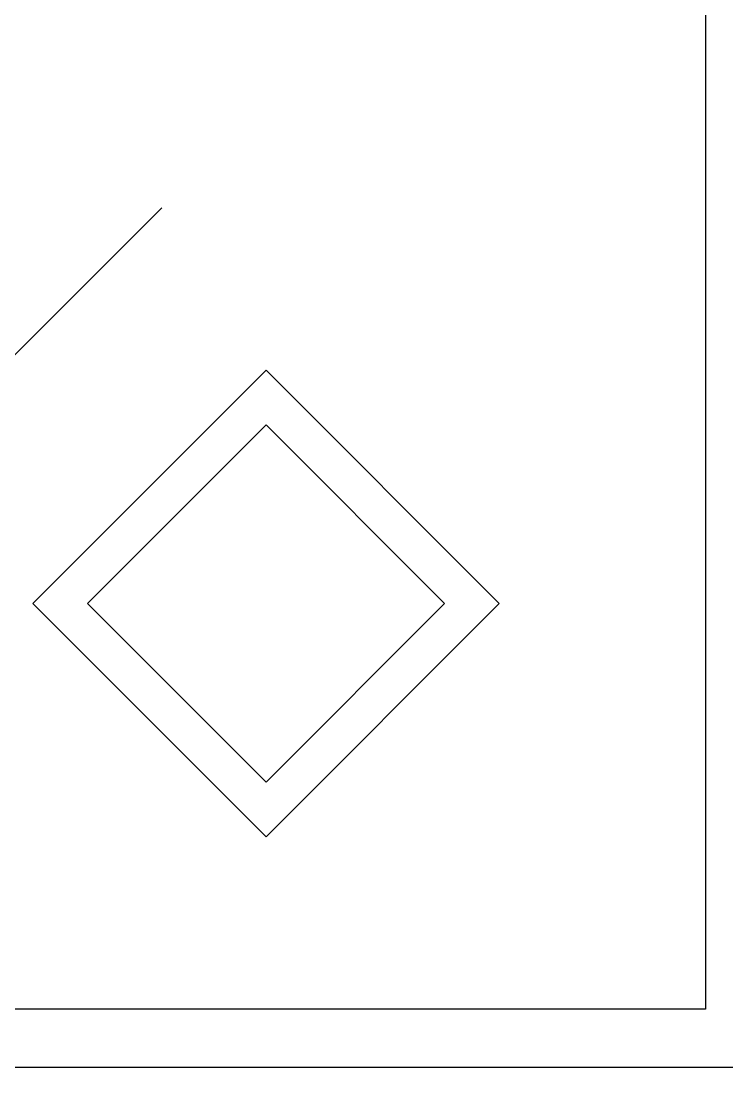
# Model space of a CAD drawing. Extents: x 500 to 638, y 181 to 267.
# Drawn here: x 537.3402 to 537.6682, y 229.4415 to 229.9374 of the extents above; entities that cross this region are included whole.
import ezdxf

# ---------------------------------------------------------------- set-up
doc = ezdxf.new("R2010")
doc.units = 0
doc.header["$LTSCALE"] = 7
doc.linetypes.add('HIDDEN2', pattern=[0.1875, 0.125, -0.0625])
doc.layers.add('ACESSÓRIO', color=2, linetype='CONTINUOUS')
doc.layers.add('COBERTURA', color=6, linetype='CONTINUOUS')

msp = doc.modelspace()

# ---------------------------------------------------------------- linework, layer by layer
at = {"layer": 'ACESSÓRIO'}
for p, q in [((537.65839, 230.44961), (537.65839, 229.47841)), ((537.45403, 229.77533), (537.3456, 229.6669)), ((537.56245, 229.6669), (537.45403, 229.77533)), ((537.45403, 229.74987), (537.37106, 229.6669)), ((537.537, 229.6669), (537.45403, 229.74987)), ((537.3456, 229.6669), (537.45403, 229.55848)), ((537.37106, 229.6669), (537.45403, 229.58393)), ((537.45403, 229.58393), (537.537, 229.6669)), ((537.45403, 229.55848), (537.56245, 229.6669)), ((537.65839, 229.47841), (537.06946, 229.47841)), ((537.68539, 229.45141), (537.04246, 229.45141))]:
    msp.add_line(p, q, dxfattribs=at)
at = {"layer": 'COBERTURA', "linetype": 'HIDDEN2', "ltscale": 0.5}
msp.add_line((534.77597, 227.22123), (539.70135, 232.14661), dxfattribs=at)

doc.saveas('drawing.dxf')
